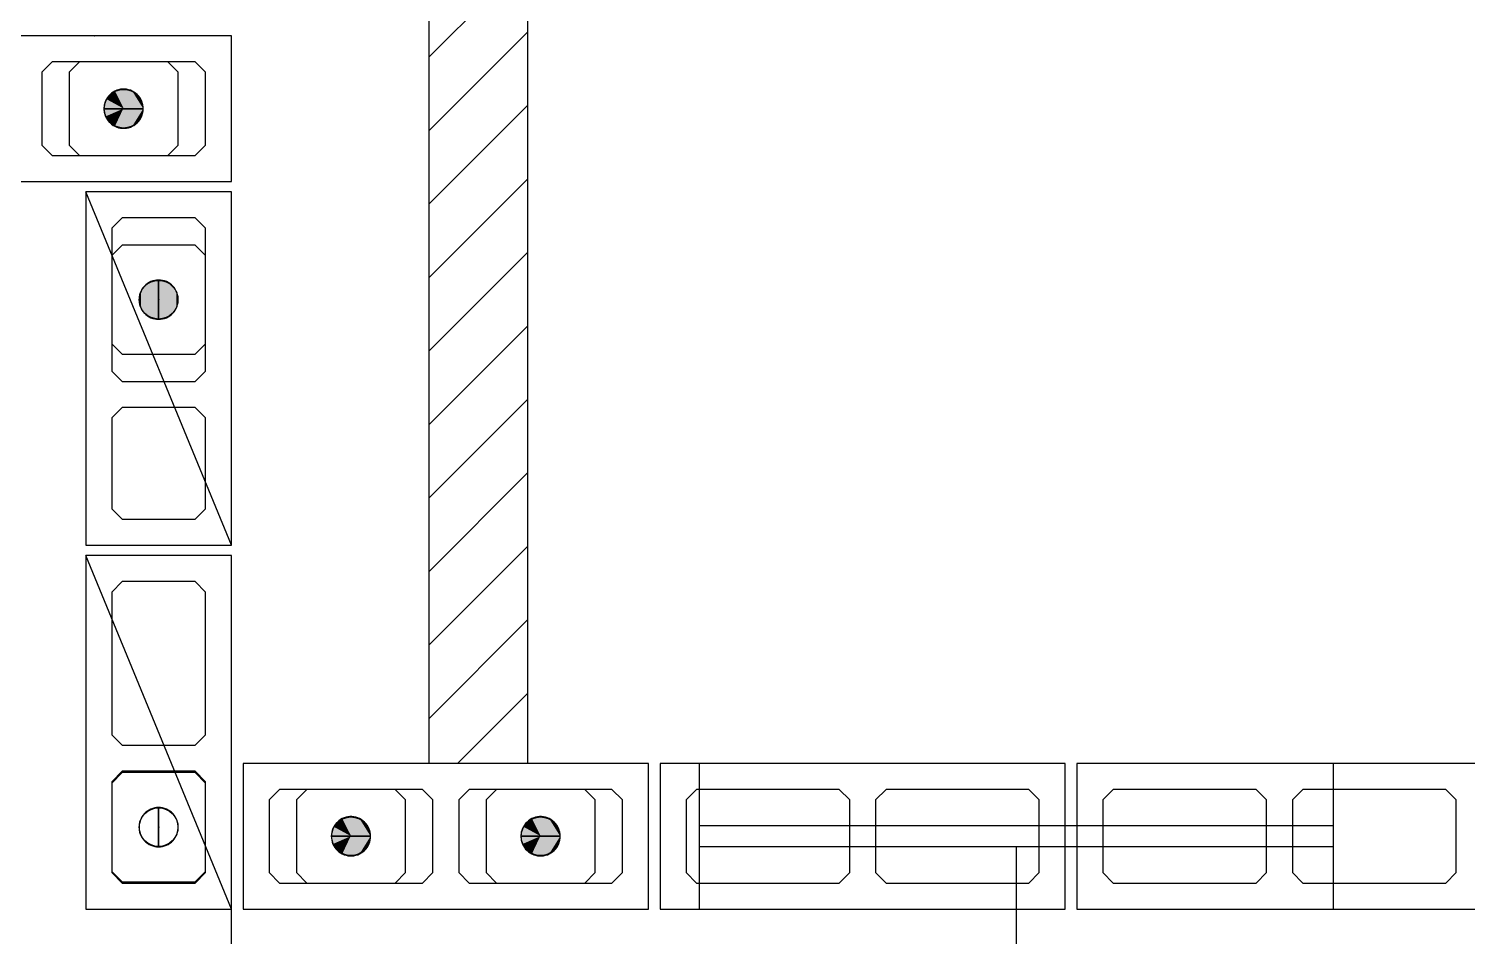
# Model space of a CAD drawing. Extents: x 0 to 119, y 0 to 84.
# Drawn here: x 33.228 to 35.997, y 38.388 to 40.134 of the extents above; entities that cross this region are included whole.
import ezdxf

# ---------------------------------------------------------------- set-up
doc = ezdxf.new("R2010")
doc.units = 0
doc.header["$MEASUREMENT"] = 0
doc.linetypes.add('ESTILO_TQS_0005', pattern=[0.4, 0.3, -0.1])
for name, color, linetype in [('17', 90, 'CONTINUOUS'), ('27', 250, 'CONTINUOUS'), ('29', 9, 'CONTINUOUS'), ('3', 7, 'CONTINUOUS'), ('35', 255, 'CONTINUOUS')]:
    doc.layers.add(name, color=color, linetype=linetype)

msp = doc.modelspace()

# ---------------------------------------------------------------- linework, layer by layer
at = {"layer": '17', "color": 90, "linetype": 'Continuous'}
for p, q in [((33.4078, 38.7025), (33.3878, 38.6825)), ((33.3878, 38.6825), (33.3878, 38.5125)), ((33.5478, 38.7025), (33.4078, 38.7025)), ((33.5678, 38.6825), (33.5478, 38.7025)), ((33.5678, 38.5125), (33.5678, 38.6825)), ((33.762927, 38.67), (33.742927, 38.65)), ((33.932927, 38.67), (33.762927, 38.67)), ((33.952927, 38.65), (33.932927, 38.67)), ((33.742927, 38.65), (33.742927, 38.51)), ((33.952927, 38.51), (33.952927, 38.65)), ((33.3878, 38.5125), (33.4078, 38.4925)), ((33.4078, 38.4925), (33.5478, 38.4925)), ((33.5478, 38.4925), (33.5678, 38.5125)), ((33.742927, 38.51), (33.762927, 38.49)), ((33.762927, 38.49), (33.932927, 38.49)), ((33.932927, 38.49), (33.952927, 38.51))]:
    msp.add_line(p, q, dxfattribs=at)
for points in [[(33.4778, 38.5981), (33.477861, 38.598097), (33.477921, 38.598088), (33.47798, 38.598072), (33.478037, 38.598051), (33.478091, 38.598025), (33.478143, 38.597992), (33.478191, 38.597955), (33.478235, 38.597913), (33.478274, 38.597867), (33.478309, 38.597817), (33.478339, 38.597764), (33.478363, 38.597708), (33.478381, 38.59765), (33.478393, 38.597591), (33.478399, 38.59753), (33.478399, 38.59747), (33.478393, 38.597409), (33.478381, 38.59735), (33.478363, 38.597292), (33.478339, 38.597236), (33.478309, 38.597183), (33.478274, 38.597133), (33.478235, 38.597087), (33.478191, 38.597045), (33.478143, 38.597008), (33.478091, 38.596975), (33.478037, 38.596949), (33.47798, 38.596928), (33.477921, 38.596912), (33.477861, 38.596903), (33.4778, 38.5969), (33.4778, 38.6353), (33.473976, 38.635106), (33.470191, 38.634526), (33.466484, 38.633566), (33.462893, 38.632237), (33.459456, 38.63055), (33.456206, 38.628525), (33.453178, 38.626181), (33.450403, 38.623543), (33.447909, 38.620638), (33.445721, 38.617495), (33.443863, 38.614147), (33.442353, 38.610628), (33.441207, 38.606975), (33.440436, 38.603224), (33.440049, 38.599415), (33.440049, 38.595585), (33.440436, 38.591776), (33.441207, 38.588025), (33.442353, 38.584372), (33.443863, 38.580853), (33.445721, 38.577505), (33.447909, 38.574362), (33.450403, 38.571457), (33.453178, 38.568819), (33.456206, 38.566475), (33.459456, 38.56445), (33.462893, 38.562763), (33.466484, 38.561434), (33.470191, 38.560474), (33.473976, 38.559894), (33.4778, 38.5597), (33.4778, 38.5981)], [(33.4778, 38.5969), (33.477739, 38.596903), (33.477679, 38.596912), (33.47762, 38.596928), (33.477563, 38.596949), (33.477509, 38.596975), (33.477457, 38.597008), (33.477409, 38.597045), (33.477365, 38.597087), (33.477326, 38.597133), (33.477291, 38.597183), (33.477261, 38.597236), (33.477237, 38.597292), (33.477219, 38.59735), (33.477207, 38.597409), (33.477201, 38.59747), (33.477201, 38.59753), (33.477207, 38.597591), (33.477219, 38.59765), (33.477237, 38.597708), (33.477261, 38.597764), (33.477291, 38.597817), (33.477326, 38.597867), (33.477365, 38.597913), (33.477409, 38.597955), (33.477457, 38.597992), (33.477509, 38.598025), (33.477563, 38.598051), (33.47762, 38.598072), (33.477679, 38.598088), (33.477739, 38.598097), (33.4778, 38.5981), (33.4778, 38.5597), (33.481624, 38.559894), (33.485409, 38.560474), (33.489116, 38.561434), (33.492707, 38.562763), (33.496144, 38.56445), (33.499394, 38.566475), (33.502422, 38.568819), (33.505197, 38.571457), (33.507691, 38.574362), (33.509879, 38.577505), (33.511737, 38.580853), (33.513247, 38.584372), (33.514393, 38.588025), (33.515164, 38.591776), (33.515551, 38.595585), (33.515551, 38.599415), (33.515164, 38.603224), (33.514393, 38.606975), (33.513247, 38.610628), (33.511737, 38.614147), (33.509879, 38.617495), (33.507691, 38.620638), (33.505197, 38.623543), (33.502422, 38.626181), (33.499394, 38.628525), (33.496144, 38.63055), (33.492707, 38.632237), (33.489116, 38.633566), (33.485409, 38.634526), (33.481624, 38.635106), (33.4778, 38.6353), (33.4778, 38.5969)], [(33.848527, 38.58), (33.848524, 38.579939), (33.848514, 38.579879), (33.848499, 38.57982), (33.848478, 38.579763), (33.848451, 38.579709), (33.848419, 38.579657), (33.848382, 38.579609), (33.84834, 38.579565), (33.848294, 38.579526), (33.848244, 38.579491), (33.848191, 38.579461), (33.848135, 38.579437), (33.848077, 38.579419), (33.848017, 38.579407), (33.847957, 38.579401), (33.847896, 38.579401), (33.847836, 38.579407), (33.847776, 38.579419), (33.847718, 38.579437), (33.847662, 38.579461), (33.847609, 38.579491), (33.847559, 38.579526), (33.847513, 38.579565), (33.847471, 38.579609), (33.847434, 38.579657), (33.847402, 38.579709), (33.847375, 38.579763), (33.847354, 38.57982), (33.847339, 38.579879), (33.84733, 38.579939), (33.847327, 38.58), (33.885727, 38.58), (33.885533, 38.583824), (33.884953, 38.587609), (33.883993, 38.591316), (33.882663, 38.594907), (33.880977, 38.598344), (33.878951, 38.601594), (33.876608, 38.604622), (33.87397, 38.607397), (33.871064, 38.609891), (33.867921, 38.612079), (33.864574, 38.613937), (33.861055, 38.615447), (33.857401, 38.616593), (33.853651, 38.617364), (33.849841, 38.617751), (33.846012, 38.617751), (33.842203, 38.617364), (33.838452, 38.616593), (33.834798, 38.615447), (33.83128, 38.613937), (33.827932, 38.612079), (33.824789, 38.609891), (33.821884, 38.607397), (33.819246, 38.604622), (33.816902, 38.601594), (33.814876, 38.598344), (33.81319, 38.594907), (33.81186, 38.591316), (33.8109, 38.587609), (33.810321, 38.583824), (33.810127, 38.58), (33.848527, 38.58)], [(33.847327, 38.58), (33.84733, 38.580061), (33.847339, 38.580121), (33.847354, 38.58018), (33.847375, 38.580237), (33.847402, 38.580291), (33.847434, 38.580343), (33.847471, 38.580391), (33.847513, 38.580435), (33.847559, 38.580474), (33.847609, 38.580509), (33.847662, 38.580539), (33.847718, 38.580563), (33.847776, 38.580581), (33.847836, 38.580593), (33.847896, 38.580599), (33.847957, 38.580599), (33.848017, 38.580593), (33.848077, 38.580581), (33.848135, 38.580563), (33.848191, 38.580539), (33.848244, 38.580509), (33.848294, 38.580474), (33.84834, 38.580435), (33.848382, 38.580391), (33.848419, 38.580343), (33.848451, 38.580291), (33.848478, 38.580237), (33.848499, 38.58018), (33.848514, 38.580121), (33.848524, 38.580061), (33.848527, 38.58), (33.810127, 38.58), (33.810321, 38.576176), (33.8109, 38.572391), (33.81186, 38.568684), (33.81319, 38.565093), (33.814876, 38.561656), (33.816902, 38.558406), (33.819246, 38.555378), (33.821884, 38.552603), (33.824789, 38.550109), (33.827932, 38.547921), (33.83128, 38.546063), (33.834799, 38.544553), (33.838452, 38.543407), (33.842203, 38.542636), (33.846012, 38.542249), (33.849841, 38.542249), (33.853651, 38.542636), (33.857401, 38.543407), (33.861055, 38.544553), (33.864574, 38.546063), (33.867921, 38.547921), (33.871064, 38.550109), (33.87397, 38.552603), (33.876608, 38.555378), (33.878951, 38.558406), (33.880977, 38.561656), (33.882663, 38.565093), (33.883993, 38.568684), (33.884953, 38.572391), (33.885533, 38.576176), (33.885727, 38.58), (33.847327, 38.58)]]:
    msp.add_lwpolyline(points, dxfattribs=at)
for centre in [(33.4778, 38.5975), (33.847927, 38.58)]:
    msp.add_circle(centre, 0.0372, dxfattribs=at)
for points in [[(33.848527, 38.58), (33.814876, 38.598344), (33.81319, 38.594907)], [(33.848527, 38.58), (33.816902, 38.601594), (33.814876, 38.598344)], [(33.848527, 38.58), (33.819246, 38.604622), (33.816902, 38.601594)], [(33.848527, 38.58), (33.821884, 38.607397), (33.819246, 38.604622)], [(33.848527, 38.58), (33.824789, 38.609891), (33.821884, 38.607397)], [(33.848527, 38.58), (33.827932, 38.612079), (33.824789, 38.609891)], [(33.848527, 38.58), (33.83128, 38.613937), (33.827932, 38.612079)], [(33.848527, 38.58), (33.834798, 38.615447), (33.83128, 38.613937)], [(33.848527, 38.58), (33.838452, 38.616593), (33.834798, 38.615447)], [(33.848527, 38.58), (33.842203, 38.617364), (33.838452, 38.616593)], [(33.848527, 38.58), (33.846012, 38.617751), (33.842203, 38.617364)], [(33.848527, 38.58), (33.849841, 38.617751), (33.846012, 38.617751)], [(33.885727, 38.58), (33.849841, 38.617751), (33.848527, 38.58)], [(33.885727, 38.58), (33.853651, 38.617364), (33.849841, 38.617751)], [(33.885727, 38.58), (33.857401, 38.616593), (33.853651, 38.617364)], [(33.885727, 38.58), (33.861055, 38.615447), (33.857401, 38.616593)], [(33.885727, 38.58), (33.864574, 38.613937), (33.861055, 38.615447)], [(33.885727, 38.58), (33.867921, 38.612079), (33.864574, 38.613937)], [(33.885727, 38.58), (33.871064, 38.609891), (33.867921, 38.612079)], [(33.885727, 38.58), (33.87397, 38.607397), (33.871064, 38.609891)], [(33.885727, 38.58), (33.876608, 38.604622), (33.87397, 38.607397)], [(33.885727, 38.58), (33.878951, 38.601594), (33.876608, 38.604622)], [(33.885727, 38.58), (33.880977, 38.598344), (33.878951, 38.601594)], [(33.885727, 38.58), (33.882663, 38.594907), (33.880977, 38.598344)], [(33.848527, 38.58), (33.810321, 38.583824), (33.810127, 38.58)], [(33.847327, 38.58), (33.810127, 38.58), (33.810321, 38.576176)], [(33.848527, 38.58), (33.8109, 38.587609), (33.810321, 38.583824)], [(33.847327, 38.58), (33.810321, 38.576176), (33.8109, 38.572391)], [(33.848527, 38.58), (33.81186, 38.591316), (33.8109, 38.587609)], [(33.847327, 38.58), (33.8109, 38.572391), (33.81186, 38.568684)], [(33.848527, 38.58), (33.81319, 38.594907), (33.81186, 38.591316)], [(33.847327, 38.58), (33.81186, 38.568684), (33.81319, 38.565093)], [(33.847327, 38.58), (33.81319, 38.565093), (33.814876, 38.561656)], [(33.847327, 38.58), (33.814876, 38.561656), (33.816902, 38.558406)], [(33.847327, 38.58), (33.816902, 38.558406), (33.819246, 38.555378)], [(33.847327, 38.58), (33.819246, 38.555378), (33.821884, 38.552603)], [(33.847327, 38.58), (33.821884, 38.552603), (33.824789, 38.550109)], [(33.847327, 38.58), (33.824789, 38.550109), (33.827932, 38.547921)], [(33.847327, 38.58), (33.827932, 38.547921), (33.83128, 38.546063)], [(33.847327, 38.58), (33.83128, 38.546063), (33.834799, 38.544553)], [(33.847327, 38.58), (33.834799, 38.544553), (33.838452, 38.543407)], [(33.847327, 38.58), (33.838452, 38.543407), (33.842203, 38.542636)], [(33.847327, 38.58), (33.842203, 38.542636), (33.846012, 38.542249)], [(33.847327, 38.58), (33.846012, 38.542249), (33.849841, 38.542249)], [(33.847559, 38.580474), (33.847354, 38.58018), (33.847327, 38.58)], [(33.847559, 38.580474), (33.847327, 38.58), (33.847327, 38.58)], [(33.847559, 38.580474), (33.847327, 38.58), (33.847327, 38.58)], [(33.847559, 38.580474), (33.847327, 38.58), (33.847327, 38.58)], [(33.847559, 38.580474), (33.847327, 38.58), (33.847327, 38.58)], [(33.847559, 38.580474), (33.847327, 38.58), (33.847327, 38.58)], [(33.847559, 38.580474), (33.847327, 38.58), (33.847327, 38.58)], [(33.847559, 38.580474), (33.847327, 38.58), (33.847327, 38.58)], [(33.847559, 38.580474), (33.847327, 38.58), (33.847327, 38.58)], [(33.847559, 38.580474), (33.847327, 38.58), (33.847327, 38.58)], [(33.847559, 38.580474), (33.847327, 38.58), (33.847327, 38.58)], [(33.847559, 38.580474), (33.847327, 38.58), (33.847327, 38.58)], [(33.847559, 38.580474), (33.847327, 38.58), (33.847327, 38.58)], [(33.847559, 38.580474), (33.847327, 38.58), (33.847327, 38.58)], [(33.847559, 38.580474), (33.847327, 38.58), (33.847327, 38.58)], [(33.847559, 38.580474), (33.847327, 38.58), (33.847327, 38.58)], [(33.847559, 38.580474), (33.847327, 38.58), (33.847327, 38.58)], [(33.847559, 38.580474), (33.847327, 38.58), (33.847327, 38.58)], [(33.847559, 38.580474), (33.847327, 38.58), (33.847327, 38.58)], [(33.847559, 38.580474), (33.847327, 38.58), (33.847327, 38.58)], [(33.847559, 38.580474), (33.847327, 38.58), (33.847327, 38.58)], [(33.847559, 38.580474), (33.847327, 38.58), (33.847327, 38.58)], [(33.847559, 38.580474), (33.847327, 38.58), (33.847327, 38.58)], [(33.847327, 38.58), (33.849841, 38.542249), (33.885727, 38.58)], [(33.847559, 38.580474), (33.847402, 38.580291), (33.847354, 38.58018)], [(33.847559, 38.580474), (33.847434, 38.580343), (33.847402, 38.580291)], [(33.847559, 38.580474), (33.847471, 38.580391), (33.847434, 38.580343)], [(33.847559, 38.580474), (33.847513, 38.580435), (33.847471, 38.580391)], [(33.847559, 38.580474), (33.847559, 38.580474), (33.847513, 38.580435)], [(33.847559, 38.580474), (33.847513, 38.580435), (33.847513, 38.580435)], [(33.847559, 38.580474), (33.847559, 38.580474), (33.847559, 38.580474)], [(33.848527, 38.58), (33.848294, 38.579526), (33.848294, 38.579526)], [(33.848527, 38.58), (33.848294, 38.579526), (33.848294, 38.579526)], [(33.848527, 38.58), (33.848294, 38.579526), (33.84834, 38.579565)], [(33.848527, 38.58), (33.84834, 38.579565), (33.84834, 38.579565)], [(33.848527, 38.58), (33.84834, 38.579565), (33.848382, 38.579609)], [(33.848527, 38.58), (33.848382, 38.579609), (33.848419, 38.579657)], [(33.848527, 38.58), (33.848419, 38.579657), (33.848451, 38.579709)], [(33.848527, 38.58), (33.848451, 38.579709), (33.848499, 38.57982)], [(33.848527, 38.58), (33.848499, 38.57982), (33.848527, 38.58)], [(33.848527, 38.58), (33.848527, 38.58), (33.848527, 38.58)], [(33.848527, 38.58), (33.848527, 38.58), (33.848527, 38.58)], [(33.848527, 38.58), (33.848527, 38.58), (33.848527, 38.58)], [(33.848527, 38.58), (33.848527, 38.58), (33.848527, 38.58)], [(33.848527, 38.58), (33.848527, 38.58), (33.848527, 38.58)], [(33.848527, 38.58), (33.848527, 38.58), (33.848527, 38.58)], [(33.848527, 38.58), (33.848527, 38.58), (33.848527, 38.58)], [(33.848527, 38.58), (33.848527, 38.58), (33.848527, 38.58)], [(33.848527, 38.58), (33.848527, 38.58), (33.848527, 38.58)], [(33.848527, 38.58), (33.848527, 38.58), (33.848527, 38.58)], [(33.848527, 38.58), (33.848527, 38.58), (33.848527, 38.58)], [(33.848527, 38.58), (33.848527, 38.58), (33.848527, 38.58)], [(33.848527, 38.58), (33.848527, 38.58), (33.848527, 38.58)], [(33.848527, 38.58), (33.848527, 38.58), (33.848527, 38.58)], [(33.848527, 38.58), (33.848527, 38.58), (33.848527, 38.58)], [(33.848527, 38.58), (33.848527, 38.58), (33.848527, 38.58)], [(33.848527, 38.58), (33.848527, 38.58), (33.848527, 38.58)], [(33.848527, 38.58), (33.848527, 38.58), (33.848527, 38.58)], [(33.848527, 38.58), (33.848527, 38.58), (33.848527, 38.58)], [(33.848527, 38.58), (33.848527, 38.58), (33.848527, 38.58)], [(33.848527, 38.58), (33.848527, 38.58), (33.848527, 38.58)], [(33.885727, 38.58), (33.849841, 38.542249), (33.853651, 38.542636)], [(33.885727, 38.58), (33.853651, 38.542636), (33.857401, 38.543407)], [(33.885727, 38.58), (33.857401, 38.543407), (33.861055, 38.544553)], [(33.885727, 38.58), (33.861055, 38.544553), (33.864574, 38.546063)], [(33.885727, 38.58), (33.864574, 38.546063), (33.867921, 38.547921)], [(33.885727, 38.58), (33.867921, 38.547921), (33.871064, 38.550109)], [(33.885727, 38.58), (33.871064, 38.550109), (33.87397, 38.552603)], [(33.885727, 38.58), (33.87397, 38.552603), (33.876608, 38.555378)], [(33.885727, 38.58), (33.876608, 38.555378), (33.878951, 38.558406)], [(33.885727, 38.58), (33.878951, 38.558406), (33.880977, 38.561656)], [(33.885727, 38.58), (33.880977, 38.561656), (33.882663, 38.565093)], [(33.885727, 38.58), (33.883993, 38.591316), (33.882663, 38.594907)], [(33.885727, 38.58), (33.882663, 38.565093), (33.883993, 38.568684)], [(33.885727, 38.58), (33.884953, 38.587609), (33.883993, 38.591316)], [(33.885727, 38.58), (33.883993, 38.568684), (33.884953, 38.572391)], [(33.885727, 38.58), (33.885533, 38.583824), (33.884953, 38.587609)], [(33.885727, 38.58), (33.884953, 38.572391), (33.885533, 38.576176)]]:
    msp.add_solid(points, dxfattribs=at)
at = {"layer": '27', "color": 250, "linetype": 'ESTILO_TQS_0005'}
for points in [[(33.5678, 40.05), (33.5478, 40.07), (33.2728, 40.07), (33.2528, 40.05), (33.2528, 39.91), (33.2728, 39.89), (33.5478, 39.89), (33.5678, 39.91), (33.5678, 40.05)], [(33.5478, 39.455), (33.5678, 39.475), (33.5678, 39.75), (33.5478, 39.77), (33.4078, 39.77), (33.3878, 39.75), (33.3878, 39.475), (33.4078, 39.455), (33.5478, 39.455)], [(33.5478, 39.19), (33.5678, 39.21), (33.5678, 39.385), (33.5478, 39.405), (33.4078, 39.405), (33.3878, 39.385), (33.3878, 39.21), (33.4078, 39.19), (33.5478, 39.19)], [(33.5478, 38.755), (33.5678, 38.775), (33.5678, 39.05), (33.5478, 39.07), (33.4078, 39.07), (33.3878, 39.05), (33.3878, 38.775), (33.4078, 38.755), (33.5478, 38.755)], [(33.5478, 38.49), (33.5678, 38.51), (33.5678, 38.685), (33.5478, 38.705), (33.4078, 38.705), (33.3878, 38.685), (33.3878, 38.51), (33.4078, 38.49), (33.5478, 38.49)], [(33.690427, 38.51), (33.710427, 38.49), (33.985427, 38.49), (34.005427, 38.51), (34.005427, 38.65), (33.985427, 38.67), (33.710427, 38.67), (33.690427, 38.65), (33.690427, 38.51)], [(34.055427, 38.51), (34.075427, 38.49), (34.350427, 38.49), (34.370427, 38.51), (34.370427, 38.65), (34.350427, 38.67), (34.075427, 38.67), (34.055427, 38.65), (34.055427, 38.51)], [(34.492927, 38.51), (34.512927, 38.49), (34.787927, 38.49), (34.807927, 38.51), (34.807927, 38.65), (34.787927, 38.67), (34.512927, 38.67), (34.492927, 38.65), (34.492927, 38.51)], [(34.857927, 38.51), (34.877927, 38.49), (35.152927, 38.49), (35.172927, 38.51), (35.172927, 38.65), (35.152927, 38.67), (34.877927, 38.67), (34.857927, 38.65), (34.857927, 38.51)], [(35.295427, 38.51), (35.315427, 38.49), (35.590427, 38.49), (35.610427, 38.51), (35.610427, 38.65), (35.590427, 38.67), (35.315427, 38.67), (35.295427, 38.65), (35.295427, 38.51)], [(35.660427, 38.51), (35.680427, 38.49), (35.955427, 38.49), (35.975427, 38.51), (35.975427, 38.65), (35.955427, 38.67), (35.680427, 38.67), (35.660427, 38.65), (35.660427, 38.51)]]:
    msp.add_lwpolyline(points, dxfattribs=at)
at = {"layer": '29', "color": 9, "linetype": 'Continuous'}
for p, q in [((33.998386, 40.079504), (34.187843, 40.268961)), ((33.998386, 39.938083), (34.187843, 40.12754)), ((33.998386, 39.796661), (34.187843, 39.986118)), ((33.998386, 39.65524), (34.187843, 39.844697)), ((33.998386, 39.513819), (34.187843, 39.703276)), ((33.998386, 39.372397), (34.187843, 39.561854)), ((33.998386, 39.230976), (34.187843, 39.420433)), ((33.998386, 39.089555), (34.187843, 39.279012)), ((33.998386, 38.948133), (34.187843, 39.13759)), ((33.998386, 38.806712), (34.187843, 38.996169)), ((34.053095, 38.72), (34.187843, 38.854747))]:
    msp.add_line(p, q, dxfattribs=at)
msp.add_lwpolyline([(33.6178, 40.558975), (34.187843, 40.558975), (34.187843, 38.72), (33.998386, 38.72), (33.998386, 40.3694), (33.6178, 40.3694), (33.6178, 40.558975)], dxfattribs=at)
at = {"layer": '3', "color": 7, "linetype": 'Continuous'}
for p, q in [((33.3253, 40.07), (33.3053, 40.05)), ((33.4953, 40.07), (33.3253, 40.07)), ((33.5153, 40.05), (33.4953, 40.07)), ((33.3053, 40.05), (33.3053, 39.91)), ((33.5153, 39.91), (33.5153, 40.05)), ((33.3053, 39.91), (33.3253, 39.89)), ((33.4953, 39.89), (33.5153, 39.91)), ((33.3253, 39.89), (33.4953, 39.89)), ((33.6178, 39.14), (33.3378, 39.82)), ((33.4078, 39.7175), (33.3878, 39.6975)), ((33.5478, 39.7175), (33.4078, 39.7175)), ((33.5678, 39.6975), (33.5478, 39.7175)), ((33.3878, 39.6975), (33.3878, 39.5275)), ((33.5678, 39.5275), (33.5678, 39.6975)), ((33.3878, 39.5275), (33.4078, 39.5075)), ((33.5478, 39.5075), (33.5678, 39.5275)), ((33.4078, 39.5075), (33.5478, 39.5075)), ((33.6178, 38.44), (33.3378, 39.12)), ((34.518427, 38.72), (34.518427, 38.44)), ((35.738427, 38.72), (35.738427, 38.44)), ((34.127927, 38.67), (34.107927, 38.65)), ((34.297927, 38.67), (34.127927, 38.67)), ((34.317927, 38.65), (34.297927, 38.67)), ((34.107927, 38.65), (34.107927, 38.51)), ((34.317927, 38.51), (34.317927, 38.65)), ((35.738427, 38.6), (34.518427, 38.6)), ((35.738427, 38.56), (34.518427, 38.56)), ((35.128427, 38.56), (35.128427, 37.120365)), ((34.107927, 38.51), (34.127927, 38.49)), ((34.127927, 38.49), (34.297927, 38.49)), ((34.297927, 38.49), (34.317927, 38.51))]:
    msp.add_line(p, q, dxfattribs=at)
for points in [[(33.6178, 40.12), (32.8378, 40.12), (32.8378, 39.84), (33.6178, 39.84), (33.6178, 40.12)], [(33.4109, 39.98), (33.410897, 39.979939), (33.410888, 39.979879), (33.410872, 39.97982), (33.410851, 39.979763), (33.410825, 39.979709), (33.410792, 39.979657), (33.410755, 39.979609), (33.410713, 39.979565), (33.410667, 39.979526), (33.410617, 39.979491), (33.410564, 39.979461), (33.410508, 39.979437), (33.41045, 39.979419), (33.410391, 39.979407), (33.41033, 39.979401), (33.41027, 39.979401), (33.410209, 39.979407), (33.41015, 39.979419), (33.410092, 39.979437), (33.410036, 39.979461), (33.409983, 39.979491), (33.409933, 39.979526), (33.409887, 39.979565), (33.409845, 39.979609), (33.409808, 39.979657), (33.409775, 39.979709), (33.409749, 39.979763), (33.409728, 39.97982), (33.409712, 39.979879), (33.409703, 39.979939), (33.4097, 39.98), (33.4481, 39.98), (33.447906, 39.983824), (33.447326, 39.987609), (33.446366, 39.991316), (33.445037, 39.994907), (33.44335, 39.998344), (33.441325, 40.001594), (33.438981, 40.004622), (33.436343, 40.007397), (33.433438, 40.009891), (33.430295, 40.012079), (33.426947, 40.013937), (33.423428, 40.015447), (33.419775, 40.016593), (33.416024, 40.017364), (33.412215, 40.017751), (33.408385, 40.017751), (33.404576, 40.017364), (33.400825, 40.016593), (33.397172, 40.015447), (33.393653, 40.013937), (33.390305, 40.012079), (33.387162, 40.009891), (33.384257, 40.007397), (33.381619, 40.004622), (33.379275, 40.001594), (33.37725, 39.998344), (33.375563, 39.994907), (33.374234, 39.991316), (33.373274, 39.987609), (33.372694, 39.983824), (33.3725, 39.98), (33.4109, 39.98)], [(33.4097, 39.98), (33.409703, 39.980061), (33.409712, 39.980121), (33.409728, 39.98018), (33.409749, 39.980237), (33.409775, 39.980291), (33.409808, 39.980343), (33.409845, 39.980391), (33.409887, 39.980435), (33.409933, 39.980474), (33.409983, 39.980509), (33.410036, 39.980539), (33.410092, 39.980563), (33.41015, 39.980581), (33.410209, 39.980593), (33.41027, 39.980599), (33.41033, 39.980599), (33.410391, 39.980593), (33.41045, 39.980581), (33.410508, 39.980563), (33.410564, 39.980539), (33.410617, 39.980509), (33.410667, 39.980474), (33.410713, 39.980435), (33.410755, 39.980391), (33.410792, 39.980343), (33.410825, 39.980291), (33.410851, 39.980237), (33.410872, 39.98018), (33.410888, 39.980121), (33.410897, 39.980061), (33.4109, 39.98), (33.3725, 39.98), (33.372694, 39.976176), (33.373274, 39.972391), (33.374234, 39.968684), (33.375563, 39.965093), (33.37725, 39.961656), (33.379275, 39.958406), (33.381619, 39.955378), (33.384257, 39.952603), (33.387162, 39.950109), (33.390305, 39.947921), (33.393653, 39.946063), (33.397172, 39.944553), (33.400825, 39.943407), (33.404576, 39.942636), (33.408385, 39.942249), (33.412215, 39.942249), (33.416024, 39.942636), (33.419775, 39.943407), (33.423428, 39.944553), (33.426947, 39.946063), (33.430295, 39.947921), (33.433438, 39.950109), (33.436343, 39.952603), (33.438981, 39.955378), (33.441325, 39.958406), (33.44335, 39.961656), (33.445037, 39.965093), (33.446366, 39.968684), (33.447326, 39.972391), (33.447906, 39.976176), (33.4481, 39.98), (33.4097, 39.98)], [(26.8378, 39.84), (26.8378, 37.44), (33.6178, 37.44), (33.6178, 38.44)], [(33.6178, 39.14), (33.6178, 39.82), (33.3378, 39.82), (33.3378, 39.14), (33.6178, 39.14)], [(33.4778, 39.6131), (33.477861, 39.613097), (33.477921, 39.613088), (33.47798, 39.613072), (33.478037, 39.613051), (33.478091, 39.613025), (33.478143, 39.612992), (33.478191, 39.612955), (33.478235, 39.612913), (33.478274, 39.612867), (33.478309, 39.612817), (33.478339, 39.612764), (33.478363, 39.612708), (33.478381, 39.61265), (33.478393, 39.612591), (33.478399, 39.61253), (33.478399, 39.61247), (33.478393, 39.612409), (33.478381, 39.61235), (33.478363, 39.612292), (33.478339, 39.612236), (33.478309, 39.612183), (33.478274, 39.612133), (33.478235, 39.612087), (33.478191, 39.612045), (33.478143, 39.612008), (33.478091, 39.611975), (33.478037, 39.611949), (33.47798, 39.611928), (33.477921, 39.611912), (33.477861, 39.611903), (33.4778, 39.6119), (33.4778, 39.6503), (33.473976, 39.650106), (33.470191, 39.649526), (33.466484, 39.648566), (33.462893, 39.647237), (33.459456, 39.64555), (33.456206, 39.643525), (33.453178, 39.641181), (33.450403, 39.638543), (33.447909, 39.635638), (33.445721, 39.632495), (33.443863, 39.629147), (33.442353, 39.625628), (33.441207, 39.621975), (33.440436, 39.618224), (33.440049, 39.614415), (33.440049, 39.610585), (33.440436, 39.606776), (33.441207, 39.603025), (33.442353, 39.599372), (33.443863, 39.595853), (33.445721, 39.592505), (33.447909, 39.589362), (33.450403, 39.586457), (33.453178, 39.583819), (33.456206, 39.581475), (33.459456, 39.57945), (33.462893, 39.577763), (33.466484, 39.576434), (33.470191, 39.575474), (33.473976, 39.574894), (33.4778, 39.5747), (33.4778, 39.6131)], [(33.4778, 39.6119), (33.477739, 39.611903), (33.477679, 39.611912), (33.47762, 39.611928), (33.477563, 39.611949), (33.477509, 39.611975), (33.477457, 39.612008), (33.477409, 39.612045), (33.477365, 39.612087), (33.477326, 39.612133), (33.477291, 39.612183), (33.477261, 39.612236), (33.477237, 39.612292), (33.477219, 39.61235), (33.477207, 39.612409), (33.477201, 39.61247), (33.477201, 39.61253), (33.477207, 39.612591), (33.477219, 39.61265), (33.477237, 39.612708), (33.477261, 39.612764), (33.477291, 39.612817), (33.477326, 39.612867), (33.477365, 39.612913), (33.477409, 39.612955), (33.477457, 39.612992), (33.477509, 39.613025), (33.477563, 39.613051), (33.47762, 39.613072), (33.477679, 39.613088), (33.477739, 39.613097), (33.4778, 39.6131), (33.4778, 39.5747), (33.481624, 39.574894), (33.485409, 39.575474), (33.489116, 39.576434), (33.492707, 39.577763), (33.496144, 39.57945), (33.499394, 39.581475), (33.502422, 39.583819), (33.505197, 39.586457), (33.507691, 39.589362), (33.509879, 39.592505), (33.511737, 39.595853), (33.513247, 39.599372), (33.514393, 39.603025), (33.515164, 39.606776), (33.515551, 39.610585), (33.515551, 39.614415), (33.515164, 39.618224), (33.514393, 39.621975), (33.513247, 39.625628), (33.511737, 39.629147), (33.509879, 39.632495), (33.507691, 39.635638), (33.505197, 39.638543), (33.502422, 39.641181), (33.499394, 39.643525), (33.496144, 39.64555), (33.492707, 39.647237), (33.489116, 39.648566), (33.485409, 39.649526), (33.481624, 39.650106), (33.4778, 39.6503), (33.4778, 39.6119)], [(33.6178, 38.44), (33.6178, 39.12), (33.3378, 39.12), (33.3378, 38.44), (33.6178, 38.44)], [(33.640427, 38.44), (34.420427, 38.44), (34.420427, 38.72), (33.640427, 38.72), (33.640427, 38.44)], [(34.442927, 38.44), (35.222927, 38.44), (35.222927, 38.72), (34.442927, 38.72), (34.442927, 38.44)], [(35.245427, 38.44), (36.025427, 38.44), (36.025427, 38.72), (35.245427, 38.72), (35.245427, 38.44)], [(34.213527, 38.58), (34.213524, 38.579939), (34.213514, 38.579879), (34.213499, 38.57982), (34.213478, 38.579763), (34.213451, 38.579709), (34.213419, 38.579657), (34.213382, 38.579609), (34.21334, 38.579565), (34.213294, 38.579526), (34.213244, 38.579491), (34.213191, 38.579461), (34.213135, 38.579437), (34.213077, 38.579419), (34.213017, 38.579407), (34.212957, 38.579401), (34.212896, 38.579401), (34.212836, 38.579407), (34.212776, 38.579419), (34.212718, 38.579437), (34.212662, 38.579461), (34.212609, 38.579491), (34.212559, 38.579526), (34.212513, 38.579565), (34.212471, 38.579609), (34.212434, 38.579657), (34.212402, 38.579709), (34.212375, 38.579763), (34.212354, 38.57982), (34.212339, 38.579879), (34.21233, 38.579939), (34.212327, 38.58), (34.250727, 38.58), (34.250533, 38.583824), (34.249953, 38.587609), (34.248993, 38.591316), (34.247663, 38.594907), (34.245977, 38.598344), (34.243951, 38.601594), (34.241608, 38.604622), (34.23897, 38.607397), (34.236064, 38.609891), (34.232921, 38.612079), (34.229574, 38.613937), (34.226055, 38.615447), (34.222401, 38.616593), (34.218651, 38.617364), (34.214841, 38.617751), (34.211012, 38.617751), (34.207203, 38.617364), (34.203452, 38.616593), (34.199798, 38.615447), (34.19628, 38.613937), (34.192932, 38.612079), (34.189789, 38.609891), (34.186884, 38.607397), (34.184246, 38.604622), (34.181902, 38.601594), (34.179876, 38.598344), (34.17819, 38.594907), (34.17686, 38.591316), (34.1759, 38.587609), (34.175321, 38.583824), (34.175127, 38.58), (34.213527, 38.58)], [(34.212327, 38.58), (34.21233, 38.580061), (34.212339, 38.580121), (34.212354, 38.58018), (34.212375, 38.580237), (34.212402, 38.580291), (34.212434, 38.580343), (34.212471, 38.580391), (34.212513, 38.580435), (34.212559, 38.580474), (34.212609, 38.580509), (34.212662, 38.580539), (34.212718, 38.580563), (34.212776, 38.580581), (34.212836, 38.580593), (34.212896, 38.580599), (34.212957, 38.580599), (34.213017, 38.580593), (34.213077, 38.580581), (34.213135, 38.580563), (34.213191, 38.580539), (34.213244, 38.580509), (34.213294, 38.580474), (34.21334, 38.580435), (34.213382, 38.580391), (34.213419, 38.580343), (34.213451, 38.580291), (34.213478, 38.580237), (34.213499, 38.58018), (34.213514, 38.580121), (34.213524, 38.580061), (34.213527, 38.58), (34.175127, 38.58), (34.175321, 38.576176), (34.1759, 38.572391), (34.17686, 38.568684), (34.17819, 38.565093), (34.179876, 38.561656), (34.181902, 38.558406), (34.184246, 38.555378), (34.186884, 38.552603), (34.189789, 38.550109), (34.192932, 38.547921), (34.19628, 38.546063), (34.199799, 38.544553), (34.203452, 38.543407), (34.207203, 38.542636), (34.211012, 38.542249), (34.214841, 38.542249), (34.218651, 38.542636), (34.222401, 38.543407), (34.226055, 38.544553), (34.229574, 38.546063), (34.232921, 38.547921), (34.236064, 38.550109), (34.23897, 38.552603), (34.241608, 38.555378), (34.243951, 38.558406), (34.245977, 38.561656), (34.247663, 38.565093), (34.248993, 38.568684), (34.249953, 38.572391), (34.250533, 38.576176), (34.250727, 38.58), (34.212327, 38.58)]]:
    msp.add_lwpolyline(points, dxfattribs=at)
for centre in [(33.4103, 39.98), (33.4778, 39.6125), (34.212927, 38.58)]:
    msp.add_circle(centre, 0.0372, dxfattribs=at)
for points in [[(33.4109, 39.98), (33.387162, 40.009891), (33.384257, 40.007397)], [(33.4109, 39.98), (33.390305, 40.012079), (33.387162, 40.009891)], [(33.4109, 39.98), (33.393653, 40.013937), (33.390305, 40.012079)], [(33.4109, 39.98), (33.397172, 40.015447), (33.393653, 40.013937)], [(33.4109, 39.98), (33.400825, 40.016593), (33.397172, 40.015447)], [(33.4109, 39.98), (33.404576, 40.017364), (33.400825, 40.016593)], [(33.4109, 39.98), (33.408385, 40.017751), (33.404576, 40.017364)], [(33.4109, 39.98), (33.412215, 40.017751), (33.408385, 40.017751)], [(33.4481, 39.98), (33.412215, 40.017751), (33.4109, 39.98)], [(33.4481, 39.98), (33.416024, 40.017364), (33.412215, 40.017751)], [(33.4481, 39.98), (33.419775, 40.016593), (33.416024, 40.017364)], [(33.4481, 39.98), (33.423428, 40.015447), (33.419775, 40.016593)], [(33.4481, 39.98), (33.426947, 40.013937), (33.423428, 40.015447)], [(33.4481, 39.98), (33.430295, 40.012079), (33.426947, 40.013937)], [(33.4481, 39.98), (33.433438, 40.009891), (33.430295, 40.012079)], [(33.4481, 39.98), (33.436343, 40.007397), (33.433438, 40.009891)], [(33.4109, 39.98), (33.372694, 39.983824), (33.3725, 39.98)], [(33.4109, 39.98), (33.373274, 39.987609), (33.372694, 39.983824)], [(33.4109, 39.98), (33.374234, 39.991316), (33.373274, 39.987609)], [(33.4109, 39.98), (33.375563, 39.994907), (33.374234, 39.991316)], [(33.4109, 39.98), (33.37725, 39.998344), (33.375563, 39.994907)], [(33.4109, 39.98), (33.379275, 40.001594), (33.37725, 39.998344)], [(33.4109, 39.98), (33.381619, 40.004622), (33.379275, 40.001594)], [(33.4109, 39.98), (33.384257, 40.007397), (33.381619, 40.004622)], [(33.4481, 39.98), (33.438981, 40.004622), (33.436343, 40.007397)], [(33.4481, 39.98), (33.441325, 40.001594), (33.438981, 40.004622)], [(33.4481, 39.98), (33.44335, 39.998344), (33.441325, 40.001594)], [(33.4481, 39.98), (33.445037, 39.994907), (33.44335, 39.998344)], [(33.4481, 39.98), (33.446366, 39.991316), (33.445037, 39.994907)], [(33.4481, 39.98), (33.447326, 39.987609), (33.446366, 39.991316)], [(33.4481, 39.98), (33.447906, 39.983824), (33.447326, 39.987609)], [(33.4097, 39.98), (33.3725, 39.98), (33.372694, 39.976176)], [(33.4097, 39.98), (33.372694, 39.976176), (33.373274, 39.972391)], [(33.4097, 39.98), (33.373274, 39.972391), (33.374234, 39.968684)], [(33.4097, 39.98), (33.374234, 39.968684), (33.375563, 39.965093)], [(33.4097, 39.98), (33.375563, 39.965093), (33.37725, 39.961656)], [(33.4097, 39.98), (33.37725, 39.961656), (33.379275, 39.958406)], [(33.4097, 39.98), (33.379275, 39.958406), (33.381619, 39.955378)], [(33.4097, 39.98), (33.381619, 39.955378), (33.384257, 39.952603)], [(33.4097, 39.98), (33.384257, 39.952603), (33.387162, 39.950109)], [(33.4097, 39.98), (33.387162, 39.950109), (33.390305, 39.947921)], [(33.4097, 39.98), (33.390305, 39.947921), (33.393653, 39.946063)], [(33.4097, 39.98), (33.393653, 39.946063), (33.397172, 39.944553)], [(33.4097, 39.98), (33.397172, 39.944553), (33.400825, 39.943407)], [(33.4097, 39.98), (33.400825, 39.943407), (33.404576, 39.942636)], [(33.4097, 39.98), (33.404576, 39.942636), (33.408385, 39.942249)], [(33.4097, 39.98), (33.408385, 39.942249), (33.412215, 39.942249)], [(33.409933, 39.980474), (33.409728, 39.98018), (33.4097, 39.98)], [(33.409933, 39.980474), (33.4097, 39.98), (33.4097, 39.98)], [(33.409933, 39.980474), (33.4097, 39.98), (33.4097, 39.98)], [(33.409933, 39.980474), (33.4097, 39.98), (33.4097, 39.98)], [(33.409933, 39.980474), (33.4097, 39.98), (33.4097, 39.98)], [(33.409933, 39.980474), (33.4097, 39.98), (33.4097, 39.98)], [(33.409933, 39.980474), (33.4097, 39.98), (33.4097, 39.98)], [(33.409933, 39.980474), (33.4097, 39.98), (33.4097, 39.98)], [(33.409933, 39.980474), (33.4097, 39.98), (33.4097, 39.98)], [(33.409933, 39.980474), (33.4097, 39.98), (33.4097, 39.98)], [(33.409933, 39.980474), (33.4097, 39.98), (33.4097, 39.98)], [(33.409933, 39.980474), (33.4097, 39.98), (33.4097, 39.98)], [(33.409933, 39.980474), (33.4097, 39.98), (33.4097, 39.98)], [(33.409933, 39.980474), (33.4097, 39.98), (33.4097, 39.98)], [(33.409933, 39.980474), (33.4097, 39.98), (33.4097, 39.98)], [(33.409933, 39.980474), (33.4097, 39.98), (33.4097, 39.98)], [(33.409933, 39.980474), (33.4097, 39.98), (33.4097, 39.98)], [(33.409933, 39.980474), (33.4097, 39.98), (33.4097, 39.98)], [(33.409933, 39.980474), (33.4097, 39.98), (33.4097, 39.98)], [(33.409933, 39.980474), (33.4097, 39.98), (33.4097, 39.98)], [(33.409933, 39.980474), (33.4097, 39.98), (33.4097, 39.98)], [(33.409933, 39.980474), (33.4097, 39.98), (33.4097, 39.98)], [(33.409933, 39.980474), (33.4097, 39.98), (33.4097, 39.98)], [(33.4097, 39.98), (33.412215, 39.942249), (33.4481, 39.98)], [(33.409933, 39.980474), (33.409775, 39.980291), (33.409728, 39.98018)], [(33.409933, 39.980474), (33.409808, 39.980343), (33.409775, 39.980291)], [(33.409933, 39.980474), (33.409845, 39.980391), (33.409808, 39.980343)], [(33.409933, 39.980474), (33.409887, 39.980435), (33.409845, 39.980391)], [(33.409933, 39.980474), (33.409933, 39.980474), (33.409887, 39.980435)], [(33.409933, 39.980474), (33.409887, 39.980435), (33.409887, 39.980435)], [(33.409933, 39.980474), (33.409933, 39.980474), (33.409933, 39.980474)], [(33.4109, 39.98), (33.410667, 39.979526), (33.410667, 39.979526)], [(33.4109, 39.98), (33.410667, 39.979526), (33.410667, 39.979526)], [(33.4109, 39.98), (33.410667, 39.979526), (33.410713, 39.979565)], [(33.4109, 39.98), (33.410713, 39.979565), (33.410713, 39.979565)], [(33.4109, 39.98), (33.410713, 39.979565), (33.410755, 39.979609)], [(33.4109, 39.98), (33.410755, 39.979609), (33.410792, 39.979657)], [(33.4109, 39.98), (33.410792, 39.979657), (33.410825, 39.979709)], [(33.4109, 39.98), (33.410825, 39.979709), (33.410872, 39.97982)], [(33.4109, 39.98), (33.410872, 39.97982), (33.4109, 39.98)], [(33.4109, 39.98), (33.4109, 39.98), (33.4109, 39.98)], [(33.4109, 39.98), (33.4109, 39.98), (33.4109, 39.98)], [(33.4109, 39.98), (33.4109, 39.98), (33.4109, 39.98)], [(33.4109, 39.98), (33.4109, 39.98), (33.4109, 39.98)], [(33.4109, 39.98), (33.4109, 39.98), (33.4109, 39.98)], [(33.4109, 39.98), (33.4109, 39.98), (33.4109, 39.98)], [(33.4109, 39.98), (33.4109, 39.98), (33.4109, 39.98)], [(33.4109, 39.98), (33.4109, 39.98), (33.4109, 39.98)], [(33.4109, 39.98), (33.4109, 39.98), (33.4109, 39.98)], [(33.4109, 39.98), (33.4109, 39.98), (33.4109, 39.98)], [(33.4109, 39.98), (33.4109, 39.98), (33.4109, 39.98)], [(33.4109, 39.98), (33.4109, 39.98), (33.4109, 39.98)], [(33.4109, 39.98), (33.4109, 39.98), (33.4109, 39.98)], [(33.4109, 39.98), (33.4109, 39.98), (33.4109, 39.98)], [(33.4109, 39.98), (33.4109, 39.98), (33.4109, 39.98)], [(33.4109, 39.98), (33.4109, 39.98), (33.4109, 39.98)], [(33.4109, 39.98), (33.4109, 39.98), (33.4109, 39.98)], [(33.4109, 39.98), (33.4109, 39.98), (33.4109, 39.98)], [(33.4109, 39.98), (33.4109, 39.98), (33.4109, 39.98)], [(33.4109, 39.98), (33.4109, 39.98), (33.4109, 39.98)], [(33.4109, 39.98), (33.4109, 39.98), (33.4109, 39.98)], [(33.4481, 39.98), (33.412215, 39.942249), (33.416024, 39.942636)], [(33.4481, 39.98), (33.416024, 39.942636), (33.419775, 39.943407)], [(33.4481, 39.98), (33.419775, 39.943407), (33.423428, 39.944553)], [(33.4481, 39.98), (33.423428, 39.944553), (33.426947, 39.946063)], [(33.4481, 39.98), (33.426947, 39.946063), (33.430295, 39.947921)], [(33.4481, 39.98), (33.430295, 39.947921), (33.433438, 39.950109)], [(33.4481, 39.98), (33.433438, 39.950109), (33.436343, 39.952603)], [(33.4481, 39.98), (33.436343, 39.952603), (33.438981, 39.955378)], [(33.4481, 39.98), (33.438981, 39.955378), (33.441325, 39.958406)], [(33.4481, 39.98), (33.441325, 39.958406), (33.44335, 39.961656)], [(33.4481, 39.98), (33.44335, 39.961656), (33.445037, 39.965093)], [(33.4481, 39.98), (33.445037, 39.965093), (33.446366, 39.968684)], [(33.4481, 39.98), (33.446366, 39.968684), (33.447326, 39.972391)], [(33.4481, 39.98), (33.447326, 39.972391), (33.447906, 39.976176)], [(33.473976, 39.574894), (33.473976, 39.650106), (33.470191, 39.575474)], [(33.470191, 39.649526), (33.470191, 39.575474), (33.473976, 39.650106)], [(33.473976, 39.574894), (33.4778, 39.6131), (33.4778, 39.6503)], [(33.473976, 39.574894), (33.4778, 39.6503), (33.473976, 39.650106)], [(33.4778, 39.6119), (33.481624, 39.650106), (33.4778, 39.6503)], [(33.4778, 39.6119), (33.4778, 39.5747), (33.481624, 39.650106)], [(33.4778, 39.5747), (33.481624, 39.574894), (33.481624, 39.650106)], [(33.481624, 39.650106), (33.481624, 39.574894), (33.485409, 39.649526)], [(33.441207, 39.621975), (33.441207, 39.603025), (33.442353, 39.625628)], [(33.441207, 39.603025), (33.442353, 39.599372), (33.442353, 39.625628)], [(33.442353, 39.625628), (33.442353, 39.599372), (33.443863, 39.629147)], [(33.442353, 39.599372), (33.443863, 39.595853), (33.443863, 39.629147)], [(33.443863, 39.629147), (33.443863, 39.595853), (33.445721, 39.632495)], [(33.443863, 39.595853), (33.445721, 39.592505), (33.445721, 39.632495)], [(33.445721, 39.632495), (33.445721, 39.592505), (33.447909, 39.635638)], [(33.445721, 39.592505), (33.447909, 39.589362), (33.447909, 39.635638)], [(33.447909, 39.635638), (33.447909, 39.589362), (33.450403, 39.638543)], [(33.447909, 39.589362), (33.450403, 39.586457), (33.450403, 39.638543)], [(33.450403, 39.638543), (33.450403, 39.586457), (33.453178, 39.641181)], [(33.450403, 39.586457), (33.453178, 39.583819), (33.453178, 39.641181)], [(33.453178, 39.641181), (33.453178, 39.583819), (33.456206, 39.643525)], [(33.453178, 39.583819), (33.456206, 39.581475), (33.456206, 39.643525)], [(33.456206, 39.643525), (33.456206, 39.581475), (33.459456, 39.64555)], [(33.456206, 39.581475), (33.459456, 39.57945), (33.459456, 39.64555)], [(33.459456, 39.64555), (33.459456, 39.57945), (33.462893, 39.647237)], [(33.459456, 39.57945), (33.462893, 39.577763), (33.462893, 39.647237)], [(33.462893, 39.647237), (33.462893, 39.577763), (33.466484, 39.648566)], [(33.462893, 39.577763), (33.466484, 39.576434), (33.466484, 39.648566)], [(33.466484, 39.648566), (33.466484, 39.576434), (33.470191, 39.649526)], [(33.466484, 39.576434), (33.470191, 39.575474), (33.470191, 39.649526)], [(33.481624, 39.574894), (33.485409, 39.575474), (33.485409, 39.649526)], [(33.485409, 39.649526), (33.485409, 39.575474), (33.489116, 39.648566)], [(33.485409, 39.575474), (33.489116, 39.576434), (33.489116, 39.648566)], [(33.489116, 39.648566), (33.489116, 39.576434), (33.492707, 39.647237)], [(33.489116, 39.576434), (33.492707, 39.577763), (33.492707, 39.647237)], [(33.492707, 39.647237), (33.492707, 39.577763), (33.496144, 39.64555)], [(33.492707, 39.577763), (33.496144, 39.57945), (33.496144, 39.64555)], [(33.496144, 39.64555), (33.496144, 39.57945), (33.499394, 39.643525)], [(33.496144, 39.57945), (33.499394, 39.581475), (33.499394, 39.643525)], [(33.499394, 39.643525), (33.499394, 39.581475), (33.502422, 39.641181)], [(33.499394, 39.581475), (33.502422, 39.583819), (33.502422, 39.641181)], [(33.502422, 39.641181), (33.502422, 39.583819), (33.505197, 39.638543)], [(33.502422, 39.583819), (33.505197, 39.586457), (33.505197, 39.638543)], [(33.505197, 39.638543), (33.505197, 39.586457), (33.507691, 39.635638)], [(33.505197, 39.586457), (33.507691, 39.589362), (33.507691, 39.635638)], [(33.507691, 39.635638), (33.507691, 39.589362), (33.509879, 39.632495)], [(33.507691, 39.589362), (33.509879, 39.592505), (33.509879, 39.632495)], [(33.509879, 39.632495), (33.509879, 39.592505), (33.511737, 39.629147)], [(33.509879, 39.592505), (33.511737, 39.595853), (33.511737, 39.629147)], [(33.511737, 39.629147), (33.511737, 39.595853), (33.513247, 39.625628)], [(33.511737, 39.595853), (33.513247, 39.599372), (33.513247, 39.625628)], [(33.513247, 39.625628), (33.513247, 39.599372), (33.514393, 39.621975)], [(33.440049, 39.614415), (33.440049, 39.610585), (33.440436, 39.618224)], [(33.440049, 39.610585), (33.440436, 39.606776), (33.440436, 39.618224)], [(33.440436, 39.618224), (33.440436, 39.606776), (33.441207, 39.621975)], [(33.440436, 39.606776), (33.441207, 39.603025), (33.441207, 39.621975)], [(33.473976, 39.574894), (33.4778, 39.5747), (33.4778, 39.6131)], [(33.477365, 39.612087), (33.4778, 39.6119), (33.477326, 39.612133)], [(33.4778, 39.6119), (33.4778, 39.6119), (33.477326, 39.612133)], [(33.477326, 39.612133), (33.4778, 39.6119), (33.477326, 39.612133)], [(33.4778, 39.6119), (33.4778, 39.6119), (33.477326, 39.612133)], [(33.477326, 39.612133), (33.4778, 39.6119), (33.477326, 39.612133)], [(33.4778, 39.6119), (33.4778, 39.6119), (33.477326, 39.612133)], [(33.477409, 39.612045), (33.4778, 39.6119), (33.477365, 39.612087)], [(33.4778, 39.6119), (33.4778, 39.6119), (33.477365, 39.612087)], [(33.477365, 39.612087), (33.4778, 39.6119), (33.477365, 39.612087)], [(33.4778, 39.6119), (33.4778, 39.6119), (33.477365, 39.612087)], [(33.477457, 39.612008), (33.4778, 39.6119), (33.477409, 39.612045)], [(33.4778, 39.6119), (33.4778, 39.6119), (33.477409, 39.612045)], [(33.477509, 39.611975), (33.4778, 39.6119), (33.477457, 39.612008)], [(33.4778, 39.6119), (33.4778, 39.6119), (33.477457, 39.612008)], [(33.47762, 39.611928), (33.4778, 39.6119), (33.477509, 39.611975)], [(33.4778, 39.6119), (33.4778, 39.6119), (33.477509, 39.611975)], [(33.4778, 39.6119), (33.4778, 39.6119), (33.47762, 39.611928)], [(33.4778, 39.6119), (33.4778, 39.6119), (33.47762, 39.611928)], [(33.4778, 39.6131), (33.478274, 39.612867), (33.4778, 39.6131)], [(33.478274, 39.612867), (33.478274, 39.612867), (33.4778, 39.6131)], [(33.4778, 39.6131), (33.478274, 39.612867), (33.4778, 39.6131)], [(33.478274, 39.612867), (33.478274, 39.612867), (33.4778, 39.6131)], [(33.4778, 39.6131), (33.478274, 39.612867), (33.4778, 39.6131)], [(33.478274, 39.612867), (33.478235, 39.612913), (33.4778, 39.6131)], [(33.4778, 39.6131), (33.478235, 39.612913), (33.4778, 39.6131)], [(33.478235, 39.612913), (33.478235, 39.612913), (33.4778, 39.6131)], [(33.4778, 39.6131), (33.478235, 39.612913), (33.4778, 39.6131)], [(33.478235, 39.612913), (33.478191, 39.612955), (33.4778, 39.6131)], [(33.4778, 39.6131), (33.478191, 39.612955), (33.4778, 39.6131)], [(33.478191, 39.612955), (33.478143, 39.612992), (33.4778, 39.6131)], [(33.4778, 39.6131), (33.478143, 39.612992), (33.4778, 39.6131)], [(33.478143, 39.612992), (33.478091, 39.613025), (33.4778, 39.6131)], [(33.4778, 39.6131), (33.478091, 39.613025), (33.4778, 39.6131)], [(33.478091, 39.613025), (33.47798, 39.613072), (33.4778, 39.6131)], [(33.4778, 39.6131), (33.47798, 39.613072), (33.4778, 39.6131)], [(33.47798, 39.613072), (33.4778, 39.6131), (33.4778, 39.6131)], [(33.4778, 39.6131), (33.4778, 39.6131), (33.4778, 39.6131)], [(33.4778, 39.6131), (33.4778, 39.6131), (33.4778, 39.6131)], [(33.4778, 39.6131), (33.4778, 39.6131), (33.4778, 39.6131)], [(33.4778, 39.6131), (33.4778, 39.6131), (33.4778, 39.6131)], [(33.4778, 39.6131), (33.4778, 39.6131), (33.4778, 39.6131)], [(33.4778, 39.6131), (33.4778, 39.6131), (33.4778, 39.6131)], [(33.4778, 39.6131), (33.4778, 39.6131), (33.4778, 39.6131)], [(33.4778, 39.6131), (33.4778, 39.6131), (33.4778, 39.6131)], [(33.4778, 39.6131), (33.4778, 39.6131), (33.4778, 39.6131)], [(33.4778, 39.6131), (33.4778, 39.6131), (33.4778, 39.6131)], [(33.4778, 39.6131), (33.4778, 39.6131), (33.4778, 39.6131)], [(33.4778, 39.6131), (33.4778, 39.6131), (33.4778, 39.6131)], [(33.4778, 39.6119), (33.4778, 39.6119), (33.4778, 39.6119)], [(33.4778, 39.6119), (33.4778, 39.6119), (33.4778, 39.6119)], [(33.4778, 39.6119), (33.4778, 39.6119), (33.4778, 39.6119)], [(33.4778, 39.6119), (33.4778, 39.6119), (33.4778, 39.6119)], [(33.4778, 39.6119), (33.4778, 39.6119), (33.4778, 39.6119)], [(33.4778, 39.6119), (33.4778, 39.6119), (33.4778, 39.6119)], [(33.4778, 39.6119), (33.4778, 39.6119), (33.4778, 39.6119)], [(33.4778, 39.6119), (33.4778, 39.6119), (33.4778, 39.6119)], [(33.4778, 39.6119), (33.4778, 39.6119), (33.4778, 39.6119)], [(33.4778, 39.6119), (33.4778, 39.6119), (33.4778, 39.6119)], [(33.4778, 39.6119), (33.4778, 39.6119), (33.4778, 39.6119)], [(33.4778, 39.6119), (33.4778, 39.6119), (33.4778, 39.6119)], [(33.513247, 39.599372), (33.514393, 39.603025), (33.514393, 39.621975)], [(33.514393, 39.621975), (33.514393, 39.603025), (33.515164, 39.618224)], [(33.514393, 39.603025), (33.515164, 39.606776), (33.515164, 39.618224)], [(33.515164, 39.618224), (33.515164, 39.606776), (33.515551, 39.614415)], [(33.515164, 39.606776), (33.515551, 39.610585), (33.515551, 39.614415)], [(34.213527, 38.58), (34.179876, 38.598344), (34.17819, 38.594907)], [(34.213527, 38.58), (34.181902, 38.601594), (34.179876, 38.598344)], [(34.213527, 38.58), (34.184246, 38.604622), (34.181902, 38.601594)], [(34.213527, 38.58), (34.186884, 38.607397), (34.184246, 38.604622)], [(34.213527, 38.58), (34.189789, 38.609891), (34.186884, 38.607397)], [(34.213527, 38.58), (34.192932, 38.612079), (34.189789, 38.609891)], [(34.213527, 38.58), (34.19628, 38.613937), (34.192932, 38.612079)], [(34.213527, 38.58), (34.199798, 38.615447), (34.19628, 38.613937)], [(34.213527, 38.58), (34.203452, 38.616593), (34.199798, 38.615447)], [(34.213527, 38.58), (34.207203, 38.617364), (34.203452, 38.616593)], [(34.213527, 38.58), (34.211012, 38.617751), (34.207203, 38.617364)], [(34.213527, 38.58), (34.214841, 38.617751), (34.211012, 38.617751)], [(34.250727, 38.58), (34.214841, 38.617751), (34.213527, 38.58)], [(34.250727, 38.58), (34.218651, 38.617364), (34.214841, 38.617751)], [(34.250727, 38.58), (34.222401, 38.616593), (34.218651, 38.617364)], [(34.250727, 38.58), (34.226055, 38.615447), (34.222401, 38.616593)], [(34.250727, 38.58), (34.229574, 38.613937), (34.226055, 38.615447)], [(34.250727, 38.58), (34.232921, 38.612079), (34.229574, 38.613937)], [(34.250727, 38.58), (34.236064, 38.609891), (34.232921, 38.612079)], [(34.250727, 38.58), (34.23897, 38.607397), (34.236064, 38.609891)], [(34.250727, 38.58), (34.241608, 38.604622), (34.23897, 38.607397)], [(34.250727, 38.58), (34.243951, 38.601594), (34.241608, 38.604622)], [(34.250727, 38.58), (34.245977, 38.598344), (34.243951, 38.601594)], [(34.250727, 38.58), (34.247663, 38.594907), (34.245977, 38.598344)], [(34.213527, 38.58), (34.175321, 38.583824), (34.175127, 38.58)], [(34.212327, 38.58), (34.175127, 38.58), (34.175321, 38.576176)], [(34.213527, 38.58), (34.1759, 38.587609), (34.175321, 38.583824)], [(34.212327, 38.58), (34.175321, 38.576176), (34.1759, 38.572391)], [(34.213527, 38.58), (34.17686, 38.591316), (34.1759, 38.587609)], [(34.212327, 38.58), (34.1759, 38.572391), (34.17686, 38.568684)], [(34.213527, 38.58), (34.17819, 38.594907), (34.17686, 38.591316)], [(34.212327, 38.58), (34.17686, 38.568684), (34.17819, 38.565093)], [(34.212327, 38.58), (34.17819, 38.565093), (34.179876, 38.561656)], [(34.212327, 38.58), (34.179876, 38.561656), (34.181902, 38.558406)], [(34.212327, 38.58), (34.181902, 38.558406), (34.184246, 38.555378)], [(34.212327, 38.58), (34.184246, 38.555378), (34.186884, 38.552603)], [(34.212327, 38.58), (34.186884, 38.552603), (34.189789, 38.550109)], [(34.212327, 38.58), (34.189789, 38.550109), (34.192932, 38.547921)], [(34.212327, 38.58), (34.192932, 38.547921), (34.19628, 38.546063)], [(34.212327, 38.58), (34.19628, 38.546063), (34.199799, 38.544553)], [(34.212327, 38.58), (34.199799, 38.544553), (34.203452, 38.543407)], [(34.212327, 38.58), (34.203452, 38.543407), (34.207203, 38.542636)], [(34.212327, 38.58), (34.207203, 38.542636), (34.211012, 38.542249)], [(34.212327, 38.58), (34.211012, 38.542249), (34.214841, 38.542249)], [(34.212559, 38.580474), (34.212354, 38.58018), (34.212327, 38.58)], [(34.212559, 38.580474), (34.212327, 38.58), (34.212327, 38.58)], [(34.212559, 38.580474), (34.212327, 38.58), (34.212327, 38.58)], [(34.212559, 38.580474), (34.212327, 38.58), (34.212327, 38.58)], [(34.212559, 38.580474), (34.212327, 38.58), (34.212327, 38.58)], [(34.212559, 38.580474), (34.212327, 38.58), (34.212327, 38.58)], [(34.212559, 38.580474), (34.212327, 38.58), (34.212327, 38.58)], [(34.212559, 38.580474), (34.212327, 38.58), (34.212327, 38.58)], [(34.212559, 38.580474), (34.212327, 38.58), (34.212327, 38.58)], [(34.212559, 38.580474), (34.212327, 38.58), (34.212327, 38.58)], [(34.212559, 38.580474), (34.212327, 38.58), (34.212327, 38.58)], [(34.212559, 38.580474), (34.212327, 38.58), (34.212327, 38.58)], [(34.212559, 38.580474), (34.212327, 38.58), (34.212327, 38.58)], [(34.212559, 38.580474), (34.212327, 38.58), (34.212327, 38.58)], [(34.212559, 38.580474), (34.212327, 38.58), (34.212327, 38.58)], [(34.212559, 38.580474), (34.212327, 38.58), (34.212327, 38.58)], [(34.212559, 38.580474), (34.212327, 38.58), (34.212327, 38.58)], [(34.212559, 38.580474), (34.212327, 38.58), (34.212327, 38.58)], [(34.212559, 38.580474), (34.212327, 38.58), (34.212327, 38.58)], [(34.212559, 38.580474), (34.212327, 38.58), (34.212327, 38.58)], [(34.212559, 38.580474), (34.212327, 38.58), (34.212327, 38.58)], [(34.212559, 38.580474), (34.212327, 38.58), (34.212327, 38.58)], [(34.212559, 38.580474), (34.212327, 38.58), (34.212327, 38.58)], [(34.212327, 38.58), (34.214841, 38.542249), (34.250727, 38.58)], [(34.212559, 38.580474), (34.212402, 38.580291), (34.212354, 38.58018)], [(34.212559, 38.580474), (34.212434, 38.580343), (34.212402, 38.580291)], [(34.212559, 38.580474), (34.212471, 38.580391), (34.212434, 38.580343)], [(34.212559, 38.580474), (34.212513, 38.580435), (34.212471, 38.580391)], [(34.212559, 38.580474), (34.212559, 38.580474), (34.212513, 38.580435)], [(34.212559, 38.580474), (34.212513, 38.580435), (34.212513, 38.580435)], [(34.212559, 38.580474), (34.212559, 38.580474), (34.212559, 38.580474)], [(34.213527, 38.58), (34.213294, 38.579526), (34.213294, 38.579526)], [(34.213527, 38.58), (34.213294, 38.579526), (34.213294, 38.579526)], [(34.213527, 38.58), (34.213294, 38.579526), (34.21334, 38.579565)], [(34.213527, 38.58), (34.21334, 38.579565), (34.21334, 38.579565)], [(34.213527, 38.58), (34.21334, 38.579565), (34.213382, 38.579609)], [(34.213527, 38.58), (34.213382, 38.579609), (34.213419, 38.579657)], [(34.213527, 38.58), (34.213419, 38.579657), (34.213451, 38.579709)], [(34.213527, 38.58), (34.213451, 38.579709), (34.213499, 38.57982)], [(34.213527, 38.58), (34.213499, 38.57982), (34.213527, 38.58)], [(34.213527, 38.58), (34.213527, 38.58), (34.213527, 38.58)], [(34.213527, 38.58), (34.213527, 38.58), (34.213527, 38.58)], [(34.213527, 38.58), (34.213527, 38.58), (34.213527, 38.58)], [(34.213527, 38.58), (34.213527, 38.58), (34.213527, 38.58)], [(34.213527, 38.58), (34.213527, 38.58), (34.213527, 38.58)], [(34.213527, 38.58), (34.213527, 38.58), (34.213527, 38.58)], [(34.213527, 38.58), (34.213527, 38.58), (34.213527, 38.58)], [(34.213527, 38.58), (34.213527, 38.58), (34.213527, 38.58)], [(34.213527, 38.58), (34.213527, 38.58), (34.213527, 38.58)], [(34.213527, 38.58), (34.213527, 38.58), (34.213527, 38.58)], [(34.213527, 38.58), (34.213527, 38.58), (34.213527, 38.58)], [(34.213527, 38.58), (34.213527, 38.58), (34.213527, 38.58)], [(34.213527, 38.58), (34.213527, 38.58), (34.213527, 38.58)], [(34.213527, 38.58), (34.213527, 38.58), (34.213527, 38.58)], [(34.213527, 38.58), (34.213527, 38.58), (34.213527, 38.58)], [(34.213527, 38.58), (34.213527, 38.58), (34.213527, 38.58)], [(34.213527, 38.58), (34.213527, 38.58), (34.213527, 38.58)], [(34.213527, 38.58), (34.213527, 38.58), (34.213527, 38.58)], [(34.213527, 38.58), (34.213527, 38.58), (34.213527, 38.58)], [(34.213527, 38.58), (34.213527, 38.58), (34.213527, 38.58)], [(34.213527, 38.58), (34.213527, 38.58), (34.213527, 38.58)], [(34.250727, 38.58), (34.214841, 38.542249), (34.218651, 38.542636)], [(34.250727, 38.58), (34.218651, 38.542636), (34.222401, 38.543407)], [(34.250727, 38.58), (34.222401, 38.543407), (34.226055, 38.544553)], [(34.250727, 38.58), (34.226055, 38.544553), (34.229574, 38.546063)], [(34.250727, 38.58), (34.229574, 38.546063), (34.232921, 38.547921)], [(34.250727, 38.58), (34.232921, 38.547921), (34.236064, 38.550109)], [(34.250727, 38.58), (34.236064, 38.550109), (34.23897, 38.552603)], [(34.250727, 38.58), (34.23897, 38.552603), (34.241608, 38.555378)], [(34.250727, 38.58), (34.241608, 38.555378), (34.243951, 38.558406)], [(34.250727, 38.58), (34.243951, 38.558406), (34.245977, 38.561656)], [(34.250727, 38.58), (34.245977, 38.561656), (34.247663, 38.565093)], [(34.250727, 38.58), (34.248993, 38.591316), (34.247663, 38.594907)], [(34.250727, 38.58), (34.247663, 38.565093), (34.248993, 38.568684)], [(34.250727, 38.58), (34.249953, 38.587609), (34.248993, 38.591316)], [(34.250727, 38.58), (34.248993, 38.568684), (34.249953, 38.572391)], [(34.250727, 38.58), (34.250533, 38.583824), (34.249953, 38.587609)], [(34.250727, 38.58), (34.249953, 38.572391), (34.250533, 38.576176)]]:
    msp.add_solid(points, dxfattribs=at)
at = {"layer": '35', "color": 255, "linetype": 'Continuous'}
for p, q in [((33.354021, 40.12), (33.354834, 40.12)), ((33.354021, 40.12), (33.354834, 40.12)), ((33.338548, 39.84), (33.354834, 39.84)), ((33.338548, 39.84), (33.354834, 39.84)), ((33.3378, 38.72), (33.3378, 38.72)), ((33.3378, 38.72), (33.3378, 38.72)), ((33.3378, 38.44), (33.3378, 38.44)), ((33.3378, 38.44), (33.3378, 38.44)), ((33.3378, 38.44), (33.3378, 38.44)), ((33.3378, 38.44), (33.3378, 38.44)), ((33.6178, 38.44), (33.6178, 38.44)), ((33.6178, 38.44), (33.6178, 38.44)), ((34.518427, 38.44), (34.518427, 38.44)), ((34.518427, 38.44), (34.518427, 38.44)), ((35.738427, 38.44), (35.738427, 38.44)), ((35.738427, 38.44), (35.738427, 38.44))]:
    msp.add_line(p, q, dxfattribs=at)

doc.saveas('drawing.dxf')
